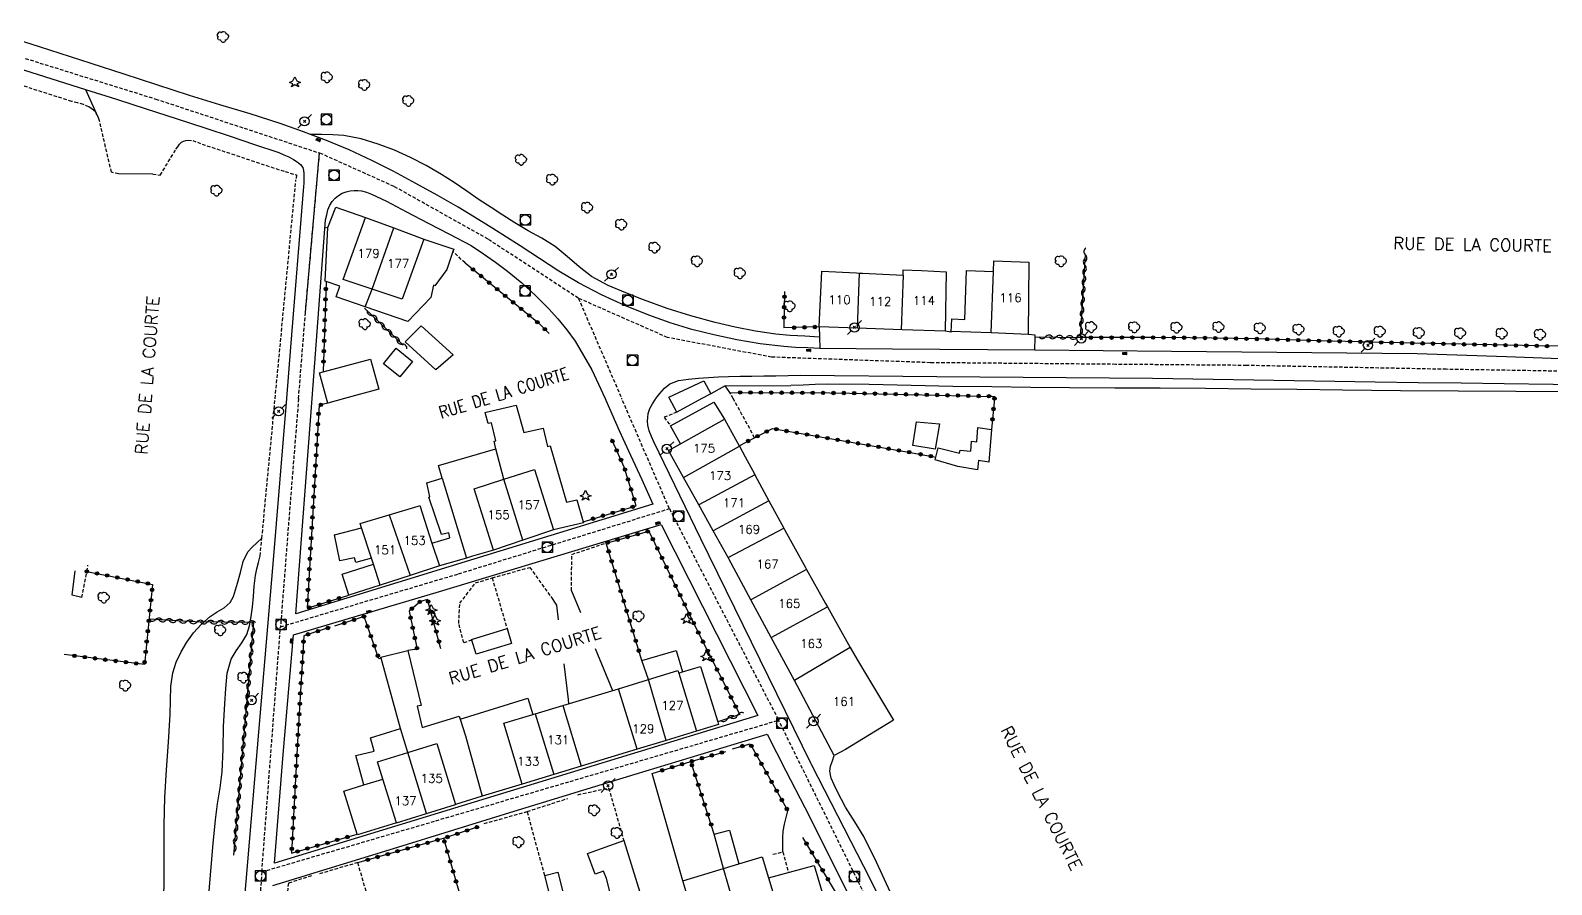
# Model space of a CAD drawing. Header units: millimetres. Extents: x 138000 to 139001, y 123000 to 124000.
# Drawn here: x 138444.2 to 138664.3, y 123105.8 to 123229.2 of the extents above; entities that cross this region are included whole.
import ezdxf
from ezdxf.enums import TextEntityAlignment as Align

# ---------------------------------------------------------------- set-up
doc = ezdxf.new("R2010")
doc.units = ezdxf.units.MM
doc.linetypes.add('DASHED', pattern=[0.75, 0.5, -0.25])
doc.layers.get('0').update_dxf_attribs({"linetype": 'CONTINUOUS'})
for name, color, linetype in [('W0001', 6, 'DASHED'), ('W0008', 7, 'CONTINUOUS'), ('W0014', 7, 'CONTINUOUS'), ('W0017', 7, 'CONTINUOUS'), ('W0101', 7, 'CONTINUOUS'), ('W0104', 1, 'CONTINUOUS'), ('W0112', 1, 'DASHED'), ('W0211', 2, 'CONTINUOUS'), ('W0214', 2, 'CONTINUOUS'), ('W0300', 7, 'CONTINUOUS'), ('W0303', 7, 'CONTINUOUS'), ('W0310', 3, 'CONTINUOUS'), ('W0323', 7, 'CONTINUOUS'), ('W0330', 7, 'CONTINUOUS'), ('W0401', 7, 'CONTINUOUS'), ('W0420', 7, 'CONTINUOUS'), ('W0473', 7, 'CONTINUOUS'), ('W0989', 7, 'CONTINUOUS'), ('W0991', 7, 'CONTINUOUS'), ('W1102', 7, 'CONTINUOUS')]:
    doc.layers.add(name, color=color, linetype=linetype)
doc.styles.get("Standard").update_dxf_attribs({"font": 'romans.shx', "width": 0.85})

# ---------------------------------------------------------------- blocks, each defined once
blk = doc.blocks.new('T473')
for p, q in [((-0.166667, 0.166667), (0.166667, -0.166667)), ((-0.166667, -0.166667), (0.166667, 0.166667)), ((0.500001, 0.500001), (1.000002, 1.000002)), ((-1.000002, -1.000002), (-0.500001, -0.500001))]:
    blk.add_line(p, q)
blk.add_ellipse((0, 0), major_axis=(0.471405, 0.471405), ratio=1, start_param=5.4977871438, end_param=11.780972451)
blk = doc.blocks.new('T420')
for p, q in [((0.75, 0.75), (-0.75, 0.75)), ((-0.75, 0.75), (-0.75, -0.75)), ((0.75, 0.75), (0.75, -0.75)), ((0.75, -0.75), (-0.75, -0.75))]:
    blk.add_line(p, q)
blk.add_ellipse((0, 0), major_axis=(-0.53, 0.53), ratio=1, start_param=3.926991, end_param=10.210176)
blk = doc.blocks.new('T300')
for p, q in [((-0.8, 0.51), (-0.86, 0.34)), ((-0.86, 0.34), (-0.86, 0.17)), ((-0.86, 0.17), (-0.74, 0.06)), ((-0.69, 0.63), (-0.8, 0.51)), ((-0.8, -0.06), (-0.74, 0.06)), ((-0.74, 0.06), (-0.69, 0.11)), ((-0.57, 0.69), (-0.69, 0.63)), ((-0.46, 0.69), (-0.57, 0.69)), ((-0.29, 0.63), (-0.46, 0.69)), ((-0.29, 0.63), (-0.17, 0.74)), ((-0.23, 0.57), (-0.29, 0.63)), ((-0.17, 0.74), (-0.06, 0.8)), ((-0.06, 0.8), (0.06, 0.8)), ((0.06, 0.8), (0.23, 0.74)), ((0.23, 0.74), (0.34, 0.63)), ((0.34, 0.63), (0.4, 0.51)), ((0.46, 0.46), (0.34, 0.46)), ((0.4, 0.51), (0.4, 0.46)), ((0.57, 0.4), (0.46, 0.46)), ((0.57, 0.4), (0.69, 0.29)), ((0.69, 0.29), (0.74, 0.17)), ((0.74, 0.06), (0.69, -0.17)), ((0.74, 0.17), (0.74, 0.06)), ((-0.8, -0.17), (-0.8, -0.06)), ((-0.8, -0.23), (-0.8, -0.17)), ((-0.74, -0.34), (-0.8, -0.23)), ((-0.69, -0.4), (-0.74, -0.34)), ((-0.51, -0.46), (-0.69, -0.4)), ((-0.4, -0.46), (-0.51, -0.46)), ((-0.4, -0.46), (-0.34, -0.46)), ((-0.34, -0.46), (-0.34, -0.4)), ((-0.34, -0.51), (-0.34, -0.46)), ((-0.29, -0.63), (-0.34, -0.51)), ((-0.17, -0.74), (-0.29, -0.63)), ((-0.06, -0.8), (-0.17, -0.74)), ((0.06, -0.8), (-0.06, -0.8)), ((0.17, -0.74), (0.06, -0.8)), ((0.23, -0.69), (0.17, -0.74)), ((0.29, -0.46), (0.23, -0.46)), ((0.29, -0.63), (0.23, -0.69)), ((0.46, -0.4), (0.29, -0.46)), ((0.34, -0.51), (0.29, -0.63)), ((0.34, -0.51), (0.34, -0.46)), ((0.57, -0.34), (0.46, -0.4)), ((0.63, -0.29), (0.57, -0.34)), ((0.69, -0.17), (0.63, -0.29))]:
    blk.add_line(p, q)
blk = doc.blocks.new('T303')
for p, q in [((-0.77, 0), (-0.28, 0.21)), ((-0.28, -0.21), (-0.77, 0)), ((-0.28, 0.21), (0, 0.83)), ((0, 0.83), (0.28, 0.21)), ((0.28, 0.21), (0.83, 0)), ((0.83, 0), (0.28, -0.21)), ((-0.49, -0.63), (-0.28, -0.21)), ((0, -0.35), (-0.49, -0.63)), ((0.56, -0.63), (0, -0.35)), ((0.28, -0.21), (0.56, -0.63))]:
    blk.add_line(p, q)
blk = doc.blocks.new('T401')
for p, q in [((-0.3, 0.3), (0, 0.3)), ((-0.3, -0.25), (-0.3, 0.3)), ((-0.3, 0.15), (0, 0.15)), ((-0.3, 0), (0, 0)), ((0, 0.3), (0, -0.25)), ((-0.3, -0.15), (0, -0.15)), ((-0.3, -0.25), (-0.3, -0.3)), ((-0.3, -0.3), (0, -0.3)), ((0, -0.3), (0, -0.25))]:
    blk.add_line(p, q)
blk = doc.blocks.new('t323o')
at = {"color": 0, "linetype": 'Continuous'}
for radius in [0.25, 0.15]:
    blk.add_circle((0, 0), radius, dxfattribs=at)
blk = doc.blocks.new('t310o')
at = {"color": 0, "linetype": 'Continuous'}
for centre, start, end in [((-0.5, 0.38), 216.8699, 323.1304), ((0.5, -0.37), 36.8699, 143.1303)]:
    blk.add_arc(centre, 0.625, start, end, dxfattribs=at)

msp = doc.modelspace()

# ---------------------------------------------------------------- linework, layer by layer
at = {"layer": 'W0001'}
for points in [[(138326.44, 123282.11), (138340.56, 123273.18), (138368.48, 123257.18), (138392.08, 123244.07), (138410.97, 123235.7), (138438.44, 123226.73), (138462.34, 123219.3), (138486.04, 123211.5)], [(138483.01, 123176), (138484.01, 123188.51), (138486.04, 123211.5)], [(138523.48, 123190.51), (138510.43, 123199.04), (138496.83, 123206.66), (138486.04, 123211.5)], [(138830.15, 123190.45), (138799.33, 123186), (138765.75, 123184.2), (138734.47, 123181.48), (138703.05, 123179.12), (138677.04, 123179.77), (138649.04, 123180.23), (138620.14, 123180.79), (138601.23, 123180.95), (138574.42, 123181.19), (138551.43, 123181.99), (138536.38, 123184.83), (138523.48, 123190.51)], [(138523.48, 123190.51), (138529.76, 123176)], [(138483.01, 123176), (138481.81, 123161.13), (138480.39, 123143.02)], [(138536.65, 123160.09), (138529.76, 123176)], [(138477.7, 123107.6), (138480.39, 123143.02), (138506.17, 123150.68), (138536.65, 123160.09), (138552.46, 123129.51)], [(138477.7, 123107.6), (138552.46, 123129.51)], [(138574.76, 123083.01), (138568.19, 123097.66), (138552.46, 123129.51)], [(138477.7, 123107.6), (138473.19, 123049.67)]]:
    msp.add_lwpolyline(points, dxfattribs=at)
at = {"layer": 'W0008'}
for points in [[(138453.02, 123224.43), (138445.55, 123226.82), (138438.08, 123229.2), (138430.63, 123231.63), (138423.42, 123233.95), (138416.24, 123236.31), (138409.14, 123238.91), (138401.5, 123242.14), (138393.97, 123245.65), (138386.53, 123249.34), (138377.11, 123254.36), (138367.85, 123259.68), (138358.66, 123265.13), (138350.39, 123270.16), (138342.19, 123275.31), (138333.99, 123280.46)], [(138558.4, 123183.25), (138556.66, 123183.32), (138554.92, 123183.4), (138553.19, 123183.52), (138549.79, 123183.92), (138546.4, 123184.48), (138543.06, 123185.2), (138539.9, 123186.01), (138536.77, 123186.96), (138533.7, 123188.04), (138530.23, 123189.44), (138526.82, 123191.02), (138523.5, 123192.74), (138520.65, 123194.44), (138517.87, 123196.25), (138515.09, 123198.06), (138513.1, 123199.33), (138511.11, 123200.6), (138509.11, 123201.85), (138506.09, 123203.65), (138503.05, 123205.41), (138499.97, 123207.11), (138496.8, 123208.8), (138493.59, 123210.43), (138490.34, 123211.95), (138487.05, 123213.31), (138484.73, 123214.17), (138483.71, 123214.56), (138480.35, 123215.74), (138476.01, 123217.16), (138471.63, 123218.47), (138467.25, 123219.81), (138462.51, 123221.33), (138457.77, 123222.88), (138453.02, 123224.43)], [(138452.19, 123220.66), (138456.67, 123219.29)], [(138456.67, 123219.29), (138460.98, 123217.9), (138465.29, 123216.5), (138469.6, 123215.09), (138473.12, 123213.91), (138476.64, 123212.73), (138480.16, 123211.55), (138480.89, 123211.24), (138481.61, 123210.94), (138482.29, 123210.57), (138482.8, 123210.23), (138483.28, 123209.85), (138483.62, 123209.4), (138483.74, 123208.98), (138483.78, 123208.52), (138483.79, 123208.06), (138483.79, 123207.6), (138483.75, 123207.13), (138483.72, 123206.66)], [(138483.72, 123206.66), (138481.86, 123183.44), (138481.25, 123176)], [(138484.96, 123176), (138486.91, 123201.84)], [(138793.79, 123188.6), (138785.81, 123187.84), (138777.83, 123187.07), (138769.84, 123186.36), (138759.66, 123185.55), (138749.48, 123184.82), (138739.29, 123184.1), (138728.51, 123183.22), (138717.74, 123182.35), (138706.95, 123181.72), (138699.17, 123181.48), (138691.39, 123181.38), (138683.61, 123181.36), (138670.67, 123181.57), (138657.74, 123182.03), (138644.81, 123182.49)], [(138644.81, 123182.49), (138609.3, 123182.83), (138589.51, 123182.99)], [(138481.25, 123176), (138479.3, 123152.11), (138476.63, 123120.97), (138473.1, 123079.45), (138471.11, 123051.52), (138468.54, 123020.12), (138468.3, 123016.9), (138468.06, 123013.68), (138467.83, 123010.45), (138467.77, 123009.5), (138467.71, 123008.55), (138467.64, 123007.6), (138467.48, 123006.48), (138467.3, 123005.35), (138467.11, 123004.23)], [(138482.61, 123144.87), (138484.96, 123176)], [(138534.27, 123160.74), (138482.61, 123144.87)], [(138482.29, 123141.83), (138503.41, 123148.14), (138535.46, 123157.78)], [(138451.67, 123147.24), (138450.28, 123147.6), (138450.7, 123151.1)], [(138479.54, 123108.85), (138480.78, 123124.55), (138482.29, 123141.83)], [(138549.43, 123130.2), (138479.54, 123108.85)], [(138479.28, 123105.61), (138496.75, 123110.99), (138514.21, 123116.38), (138531.68, 123121.72), (138538.05, 123123.64), (138544.42, 123125.56), (138550.79, 123127.48)], [(138574.24, 123089.33), (138565.74, 123106.47), (138557.2, 123123.12)]]:
    msp.add_lwpolyline(points, dxfattribs=at)
at = {"layer": 'W0014'}
for points in [[(138335.8, 123273.36), (138339.99, 123270.9), (138344.18, 123268.44), (138348.39, 123266.01), (138354.88, 123262.37), (138361.4, 123258.8), (138367.92, 123255.22), (138375.3, 123251.01), (138382.67, 123246.79), (138390.15, 123242.8), (138394.94, 123240.42), (138399.77, 123238.12), (138404.68, 123236.01), (138409.76, 123234.15), (138414.9, 123232.47), (138415.63, 123232.24), (138452.19, 123220.66)], [(138452.19, 123220.66), (138453.74, 123217.24)], [(138461.93, 123208.46), (138456.96, 123208.48)], [(138486.91, 123201.84), (138487.08, 123202.55), (138487.25, 123203.27), (138487.52, 123203.94), (138487.87, 123204.47), (138488.29, 123204.96), (138488.77, 123205.37), (138489.3, 123205.67), (138489.89, 123205.89), (138490.49, 123206.03), (138491.03, 123206.1), (138491.57, 123206.1), (138492.11, 123206.05), (138492.84, 123205.86), (138493.56, 123205.55), (138494.26, 123205.22), (138495.74, 123204.52), (138497.18, 123203.75), (138498.62, 123202.98), (138501.74, 123201.37), (138504.86, 123199.75), (138507.98, 123198.13)], [(138487.26, 123200.74), (138486.82, 123200.62)], [(138507.98, 123198.13), (138509.74, 123196.92), (138511.51, 123195.7), (138513.23, 123194.42), (138515.3, 123192.72), (138517.3, 123190.92), (138519.18, 123189.02), (138520.53, 123187.51), (138521.82, 123185.93), (138523.03, 123184.3), (138525.45, 123180.18), (138527.35, 123176)], [(138558.34, 123186.37), (138558.36, 123184.9), (138558.4, 123183.25)], [(138577.43, 123185.6), (138576.56, 123185.75)], [(138589.51, 123182.99), (138589.58, 123184.95), (138589.59, 123185.18), (138588.55, 123185.27)], [(138589.51, 123182.99), (138568.94, 123183.16), (138558.4, 123183.25)], [(138534.7, 123176), (138535.25, 123176.74), (138535.94, 123177.51), (138536.72, 123178.12), (138537.99, 123178.61), (138539.43, 123178.8), (138540.87, 123178.93), (138542.3, 123179.07), (138543.75, 123179.13), (138545.19, 123179.18), (138546.89, 123179.23), (138548.6, 123179.25), (138550.3, 123179.28), (138552.07, 123179.31), (138553.84, 123179.35), (138555.61, 123179.38)], [(138544.7, 123177.86), (138542.65, 123176.7)], [(138545.39, 123176.9), (138544.7, 123177.86), (138554.23, 123177.9)], [(138659.12, 123177.03), (138650.77, 123177.08), (138642.41, 123177.13), (138634.05, 123177.21), (138627.44, 123177.29), (138620.83, 123177.38), (138614.21, 123177.46), (138607.66, 123177.5), (138601.11, 123177.53), (138594.56, 123177.57), (138588.93, 123177.62), (138583.29, 123177.68), (138577.66, 123177.75), (138571.61, 123177.9), (138565.57, 123178.06), (138559.52, 123178.07), (138557.76, 123178.02), (138555.99, 123177.96), (138554.23, 123177.9)], [(138555.61, 123179.38), (138575.32, 123179.21), (138606.53, 123178.94), (138638.75, 123178.4)], [(138638.75, 123178.4), (138644.97, 123178.33), (138651.18, 123178.27), (138657.4, 123178.2), (138664.52, 123178.1), (138671.65, 123177.98), (138678.77, 123177.87)], [(138527.35, 123176), (138527.45, 123175.79), (138529.4, 123171.37), (138531.04, 123167.83), (138532.66, 123164.29), (138534.27, 123160.74)], [(138534.41, 123169.74), (138534.08, 123170.54), (138533.75, 123171.35), (138533.55, 123172.17), (138533.51, 123172.73), (138533.52, 123173.29), (138533.59, 123173.84), (138533.84, 123174.56), (138534.21, 123175.26), (138534.64, 123175.92), (138534.7, 123176)], [(138679.26, 123176.92), (138659.12, 123177.03)], [(138557.2, 123123.12), (138557.12, 123123.28), (138541.18, 123155.75), (138534.41, 123169.74)], [(138535.46, 123157.78), (138549.43, 123130.2)], [(138550.79, 123127.48), (138553.51, 123122.18), (138556.23, 123116.88), (138558.93, 123111.57), (138562.29, 123104.86), (138565.61, 123098.13), (138568.93, 123091.39)]]:
    msp.add_lwpolyline(points, dxfattribs=at)
at = {"layer": 'W0017'}
for points in [[(138519.49, 123147.38), (138520.3, 123146.15), (138520.57, 123144.03)], [(138522.5, 123148.22), (138523.8, 123145.07)], [(138525.94, 123139.87), (138528.44, 123133.8)], [(138521.37, 123137.68), (138522.03, 123132.51), (138522.08, 123131.89)], [(138538.58, 123106.32), (138534.18, 123121.83)], [(138553.08, 123110.48), (138553.07, 123111.49), (138553.05, 123112.5), (138553.11, 123113.49), (138553.3, 123114.48), (138553.55, 123115.45), (138553.8, 123116.42)]]:
    msp.add_lwpolyline(points, dxfattribs=at)
at = {"layer": 'W0101'}
for points in [[(138493.66, 123191.82), (138489.46, 123193.21), (138492.69, 123202.17)], [(138492.69, 123202.17), (138496.77, 123200.67)], [(138496.77, 123200.67), (138501.12, 123199.06)], [(138501.12, 123199.06), (138497.99, 123190.38), (138493.66, 123191.82)], [(138583.22, 123185.52), (138583.52, 123194.38), (138583.57, 123195.9), (138588.66, 123195.73), (138588.55, 123185.27)], [(138558.34, 123186.37), (138558.7, 123194.4), (138563.7, 123194.16), (138564.15, 123194.15)], [(138564.15, 123194.15), (138564.6, 123194.12), (138570.46, 123193.85)], [(138570.46, 123193.85), (138570.47, 123194.61), (138573.11, 123194.49), (138576.71, 123194.32), (138576.56, 123185.75)], [(138563.89, 123186.18), (138558.34, 123186.37)], [(138570.33, 123185.96), (138563.89, 123186.18)], [(138576.56, 123185.75), (138570.33, 123185.96)], [(138588.55, 123185.27), (138583.22, 123185.52)], [(138536.51, 123168.5), (138538.24, 123169.47), (138544.64, 123173.04), (138546.73, 123169.19), (138546.78, 123169.1)], [(138538.69, 123164.59), (138536.51, 123168.5)], [(138546.78, 123169.1), (138547.61, 123167.56), (138548.95, 123165.1), (138549.01, 123164.97)], [(138511.22, 123154.09), (138508.4, 123162.98), (138512.72, 123164.35)], [(138512.72, 123164.35), (138517.14, 123165.75), (138519.9, 123157.03)], [(138540.9, 123160.62), (138538.69, 123164.59)], [(138549.01, 123164.97), (138551.06, 123161.2)], [(138496.13, 123159.2), (138500.33, 123160.47), (138500.54, 123160.54), (138502.31, 123155.11), (138503.39, 123151.81)], [(138542.99, 123156.87), (138540.9, 123160.62)], [(138551.06, 123161.2), (138553.2, 123157.25)], [(138494.81, 123149.04), (138493.83, 123152.05), (138493.55, 123152.92), (138492.11, 123157.34), (138491.92, 123157.93), (138496.13, 123159.2)], [(138515.45, 123155.52), (138511.22, 123154.09)], [(138519.9, 123157.03), (138515.45, 123155.52)], [(138545.15, 123153.01), (138542.99, 123156.87)], [(138553.2, 123157.25), (138553.36, 123156.96), (138556.36, 123151.58), (138556.51, 123151.3)], [(138503.39, 123151.81), (138499.15, 123150.44)], [(138548.45, 123146.91), (138545.25, 123152.82), (138545.15, 123153.01)], [(138556.51, 123151.3), (138559.25, 123146.4), (138559.52, 123145.92)], [(138499.15, 123150.44), (138494.81, 123149.04)], [(138551.4, 123141.46), (138548.45, 123146.91)], [(138559.52, 123145.92), (138562.8, 123140.03)], [(138554.77, 123135.24), (138551.4, 123141.46)], [(138562.8, 123140.03), (138563.88, 123138.18)], [(138563.88, 123138.18), (138569.07, 123129.53), (138562.12, 123125.27)], [(138533.64, 123135.4), (138537.88, 123136.71), (138538, 123136.33), (138540.6, 123127.92)], [(138531.99, 123125.31), (138529.29, 123134.05), (138533.47, 123135.34), (138533.64, 123135.4)], [(138562.12, 123125.27), (138560.48, 123124.4), (138554.77, 123135.24)], [(138517.25, 123130.45), (138521.25, 123131.65), (138523.88, 123122.86)], [(138515.35, 123120.28), (138512.71, 123129.09), (138516.89, 123130.34), (138517.25, 123130.45)], [(138540.6, 123127.92), (138536.2, 123126.59)], [(138497.16, 123114.69), (138495.21, 123121), (138494.44, 123123.5), (138498.83, 123124.86)], [(138498.83, 123124.86), (138503.01, 123126.15), (138505.73, 123117.35)], [(138536.2, 123126.59), (138531.99, 123125.31)], [(138523.88, 123122.86), (138519.92, 123121.67)], [(138519.92, 123121.67), (138515.35, 123120.28)], [(138497.16, 123114.69), (138501.54, 123116.04)], [(138501.54, 123116.04), (138505.73, 123117.35)], [(138544.47, 123108.09), (138546.68, 123108.76), (138550.07, 123109.78), (138550.99, 123106.72), (138554.3, 123095.73), (138555.33, 123092.29), (138550.04, 123090.7), (138549.55, 123090.55)], [(138538.58, 123106.32), (138544.47, 123108.09)], [(138549.55, 123090.55), (138543.85, 123088.83), (138542.91, 123091.93), (138539.51, 123103.24), (138538.58, 123106.32)]]:
    msp.add_lwpolyline(points, dxfattribs=at)
at = {"layer": 'W0104'}
for points in [[(138484.01, 123188.51), (138486.04, 123211.5)], [(138501.12, 123199.06), (138505.46, 123197.58), (138505.35, 123197.28), (138504.45, 123194.64), (138502.7, 123192.31), (138502.52, 123192.37), (138502.15, 123190.6), (138498.8, 123187.14), (138492.64, 123189.27), (138492.62, 123189.28), (138488.43, 123190.71), (138488.96, 123192.26), (138486.98, 123192.94), (138486.85, 123192.98), (138487.26, 123200.74), (138488.42, 123203.68), (138492.69, 123202.17)], [(138583.22, 123185.52), (138577.33, 123185.72), (138577.43, 123185.6), (138577.5, 123187.51), (138579.39, 123187.45), (138579.63, 123194.51), (138583.52, 123194.38)], [(138492.62, 123189.28), (138493.66, 123191.82)], [(138487.04, 123176), (138486.03, 123179.7), (138486.56, 123179.85), (138493.41, 123181.71), (138494.6, 123177.34), (138489.67, 123176)], [(138536.66, 123176), (138536.55, 123176.2), (138541.62, 123178.59), (138542.65, 123176.7), (138541.36, 123176)], [(138487.22, 123175.34), (138487.04, 123176)], [(138489.67, 123176), (138487.22, 123175.34)], [(138537.73, 123174.02), (138536.66, 123176)], [(138538.24, 123169.47), (138536.83, 123172.05), (138543.1, 123175.48), (138544.64, 123173.04)], [(138541.36, 123176), (138537.73, 123174.02)], [(138502.31, 123155.11), (138504.91, 123155.86), (138504.74, 123156.62), (138503.68, 123156.37), (138501.84, 123161.74), (138502.02, 123161.8), (138501.55, 123163.83), (138503.79, 123164.48), (138503.26, 123166.34), (138511.55, 123168.72), (138511.29, 123169.83), (138511.54, 123169.89), (138510.93, 123172.51), (138510.45, 123172.39), (138509.98, 123174.01), (138510.14, 123174.05), (138514.47, 123175.05), (138515.61, 123171.09), (138518.41, 123171.74), (138519.03, 123169.07), (138519.43, 123169.16), (138521.77, 123161.03), (138523.26, 123161.37), (138524.17, 123158.21), (138524.22, 123158.03), (138519.9, 123157.03)], [(138512.72, 123164.35), (138511.55, 123168.72)], [(138503.79, 123164.48), (138507.29, 123152.95)], [(138493.55, 123152.92), (138491.27, 123152.31), (138491.08, 123153), (138488.98, 123152.57), (138488.22, 123156.3), (138492.11, 123157.34)], [(138511.22, 123154.09), (138508.19, 123153.21), (138507.29, 123152.95), (138503.39, 123151.81)], [(138494.81, 123149.04), (138490.29, 123147.59), (138489.33, 123150.61), (138493.83, 123152.05)], [(138492.46, 123120.15), (138491.29, 123124.4), (138493.93, 123125.04), (138493.4, 123126.95), (138497.77, 123128.3), (138494.97, 123138.46), (138494.92, 123138.64), (138498.82, 123139.58), (138500.73, 123131.66), (138500.16, 123131.52), (138500.9, 123128.44), (138506.26, 123130.1), (138506.41, 123129.66), (138507.18, 123127.24), (138509.59, 123118.53)], [(138533.64, 123135.4), (138532.66, 123138.13), (138537.62, 123139.6), (138538.54, 123136.49)], [(138538, 123136.33), (138538.54, 123136.49), (138541.17, 123137.3), (138543.64, 123129.28), (138543.76, 123128.89), (138540.6, 123127.92)], [(138521.25, 123131.65), (138529.29, 123134.05)], [(138506.41, 123129.66), (138516.16, 123132.68), (138516.89, 123130.34)], [(138498.83, 123124.86), (138497.77, 123128.3)], [(138531.99, 123125.31), (138523.88, 123122.86)], [(138497.16, 123114.69), (138491.53, 123112.94), (138491.5, 123113.04), (138489.57, 123119.26), (138492.46, 123120.15), (138495.21, 123121)], [(138515.35, 123120.28), (138509.59, 123118.53), (138505.73, 123117.35)], [(138544.47, 123108.09), (138543.15, 123113.03), (138545.35, 123113.63), (138546.68, 123108.76)], [(138526.05, 123102.52), (138528.48, 123103.25), (138528.3, 123103.8), (138527.56, 123106.65), (138527.11, 123107.7), (138525.91, 123107.26), (138524.82, 123110.23), (138530.04, 123112.15), (138532.4, 123104.67), (138533.13, 123101.64), (138536.68, 123090.02), (138532.76, 123088.81), (138531.14, 123094.1), (138528.68, 123093.35)], [(138550.99, 123106.72), (138557.61, 123108.49), (138560.87, 123097.49), (138554.3, 123095.73)]]:
    msp.add_lwpolyline(points, dxfattribs=at)
for points in [[(138498.41, 123184.2), (138500.74, 123186.52), (138505.36, 123182.33), (138502.86, 123180.16)], [(138495.32, 123181.04), (138497.13, 123183.27), (138499.48, 123181.36), (138497.67, 123179.13)], [(138571.85, 123169.23), (138572.4, 123172.65), (138575.71, 123172.33), (138575.12, 123168.69)], [(138583.26, 123171.52), (138582.89, 123166.82), (138581.38, 123167.06), (138581.21, 123165.72), (138578.38, 123166.19), (138575.12, 123167.14), (138575.22, 123167.53), (138575.55, 123168.87), (138578.63, 123168.12), (138578.7, 123168.54), (138580.25, 123168.42), (138580.36, 123169.83), (138581.12, 123169.77), (138581.28, 123171.82)], [(138508.68, 123139.06), (138508.06, 123141.09), (138508.03, 123141.2), (138513.17, 123142.76), (138513.82, 123140.61)], [(138519.5, 123103.64), (138518.62, 123107.07), (138520.52, 123107.56), (138521.4, 123104.13)]]:
    msp.add_lwpolyline(points, close=True, dxfattribs=at)
at = {"layer": 'W0112'}
for points in [[(138450.21, 123218.95), (138419.19, 123228.79)], [(138454.22, 123216.13), (138454.05, 123216.57), (138453.88, 123217), (138453.74, 123217.24), (138453.66, 123217.39), (138453.36, 123217.69), (138453.02, 123217.95), (138452.67, 123218.18), (138451.89, 123218.51), (138451.05, 123218.73), (138450.21, 123218.95)], [(138456.96, 123208.48), (138455.94, 123208.71), (138454.22, 123216.13)], [(138461.93, 123208.46), (138463, 123208.29), (138465.27, 123212.04), (138465.52, 123212.41), (138465.77, 123212.77), (138466.06, 123213.05), (138466.36, 123213.2), (138466.7, 123213.3), (138467.03, 123213.36), (138467.7, 123213.29), (138468.37, 123213.04), (138469.04, 123212.79), (138481.06, 123208.8), (138482.69, 123208.33), (138482.62, 123207.62)], [(138479.62, 123176), (138482.62, 123207.62)], [(138507.09, 123195.6), (138505.35, 123197.28)], [(138477.43, 123153.25), (138477.7, 123155.82), (138479.62, 123176)], [(138545.88, 123176), (138545.39, 123176.9)], [(138548.99, 123170.34), (138545.88, 123176)], [(138537.73, 123174.02), (138535.91, 123173.3), (138536.83, 123172.05)], [(138522.5, 123148.22), (138522.53, 123153.48), (138527.5, 123155.12)], [(138451.67, 123147.24), (138452.37, 123151.02), (138452.54, 123151.94)], [(138511.02, 123150.09), (138516.45, 123151.6), (138519.49, 123147.38)], [(138508.06, 123141.09), (138506.91, 123140.7), (138506.18, 123143.51), (138506.34, 123146.42), (138508.6, 123149.35), (138511.02, 123150.09), (138513.17, 123142.76)], [(138518.62, 123107.07), (138516.1, 123116.32), (138521.94, 123118.2)], [(138523.42, 123118.75), (138527.87, 123119.71), (138530.04, 123112.15)], [(138509.87, 123114.58), (138516.1, 123116.32)], [(138551.64, 123110.13), (138553.08, 123110.48), (138553.86, 123107.48)], [(138484.89, 123107.01), (138481.53, 123105.97), (138480.41, 123094.83)], [(138495.92, 123094), (138491.57, 123108.94), (138485.94, 123107.27)]]:
    msp.add_lwpolyline(points, dxfattribs=at)
at = {"layer": 'W0211'}
msp.add_lwpolyline([(138470.08, 123104.83), (138470.38, 123108.25), (138470.64, 123111.68), (138470.97, 123115.09), (138471.29, 123117.42), (138471.65, 123119.74), (138471.94, 123122.07), (138472.11, 123125.34), (138472.17, 123128.62), (138472.35, 123131.89), (138472.49, 123134.1), (138472.69, 123136.29), (138473.25, 123138.36), (138473.96, 123139.55), (138474.82, 123140.68), (138475.52, 123141.88), (138475.9, 123143.16), (138476.14, 123144.51), (138476.33, 123145.86), (138476.49, 123147.38), (138476.58, 123148.9), (138476.76, 123150.42), (138476.96, 123151.37), (138477.2, 123152.31), (138477.43, 123153.25)], dxfattribs=at)
at = {"layer": 'W0214'}
for points in [[(138463.45, 123101.17), (138463.56, 123106.35), (138463.59, 123110.34), (138463.59, 123114.33), (138463.67, 123118.32), (138463.88, 123122.32), (138464.17, 123126.32), (138464.45, 123130.33), (138464.48, 123132.36), (138464.51, 123134.4), (138464.8, 123136.37), (138465.32, 123137.9), (138466.01, 123139.38), (138466.83, 123140.78), (138467.83, 123142.13), (138468.96, 123143.38), (138470.2, 123144.52), (138471.21, 123145.17), (138472.27, 123145.76), (138473.12, 123146.51), (138473.58, 123147.38), (138473.89, 123148.36), (138474.19, 123149.34), (138474.61, 123150.88), (138475, 123152.44), (138475.66, 123153.83), (138476.28, 123154.52), (138476.99, 123155.16), (138477.7, 123155.82)], [(138578.8, 123081.87), (138577.69, 123084.82), (138576.57, 123087.76), (138575.38, 123090.68), (138573.7, 123094.31), (138571.91, 123097.89), (138570.12, 123101.48), (138568.37, 123105.23), (138566.62, 123108.99), (138564.76, 123112.68), (138563.47, 123114.83), (138562.14, 123116.96), (138560.99, 123119.17), (138560.51, 123120.15), (138560.06, 123121.14), (138559.86, 123122.14), (138559.97, 123122.89), (138560.23, 123123.64), (138560.48, 123124.4)]]:
    msp.add_lwpolyline(points, dxfattribs=at)
at = {"layer": 'W0310'}
for points in [[(138596.13, 123184.81), (138596.85, 123196.81)], [(138498.12, 123183.74), (138492.55, 123189.06)], [(138589.58, 123184.95), (138596.13, 123184.81)], [(138473.65, 123110), (138476.54, 123143.63), (138467.99, 123143.71), (138461.35, 123144.11)], [(138546.83, 123130.32), (138543.64, 123129.28)]]:
    msp.add_lwpolyline(points, dxfattribs=at)
at = {"layer": 'W0323'}
for points in [[(138507.09, 123195.6), (138517.75, 123186.9), (138519.25, 123185.4)], [(138486.98, 123192.94), (138486.56, 123179.85)], [(138553.31, 123191.46), (138553.2, 123186.22)], [(138707.73, 123189.83), (138707.16, 123184.93), (138702.91, 123184.38), (138698.66, 123183.82), (138694.41, 123183.4), (138687.42, 123183.17), (138680.42, 123183.3), (138673.41, 123183.46), (138662.3, 123183.61), (138651.18, 123183.85), (138640.07, 123184.1), (138630.7, 123184.36), (138621.34, 123184.63), (138611.97, 123184.8), (138606.69, 123184.82), (138601.41, 123184.81), (138596.13, 123184.81)], [(138558.34, 123186.37), (138553.2, 123186.22)], [(138487.22, 123175.34), (138485.98, 123175.03), (138484.23, 123145.7), (138490.29, 123147.59)], [(138545.39, 123176.9), (138559.87, 123176.82), (138562.77, 123176.8), (138583.72, 123176.32)], [(138583.69, 123176), (138583.26, 123171.52)], [(138583.72, 123176.32), (138583.69, 123176)], [(138546.73, 123169.19), (138548.99, 123170.34), (138551.57, 123171.66), (138571.52, 123168.22)], [(138524.17, 123158.21), (138531.85, 123160.51), (138530.12, 123166.1), (138528.28, 123170.16)], [(138571.52, 123168.22), (138575.22, 123167.53)], [(138532.66, 123138.13), (138527.5, 123155.12), (138533.69, 123156.86), (138540.74, 123142.39), (138546.83, 123130.32)], [(138452.37, 123151.02), (138461.9, 123149.13), (138460.7, 123137.58), (138449.11, 123138.99)], [(138503.61, 123139.84), (138501.67, 123146.95), (138500.63, 123146.68), (138499.01, 123145.29), (138500.17, 123139.79), (138498.82, 123139.58)], [(138494.97, 123138.46), (138494.63, 123138.37), (138492.48, 123144.49), (138488.19, 123143.09)], [(138487.58, 123142.95), (138483.77, 123141.73), (138482.91, 123127.26), (138482, 123110.31), (138491.5, 123113.04)], [(138534.18, 123121.83), (138539.74, 123123.54), (138544.8, 123125.01)], [(138545.76, 123125.38), (138548.34, 123126.1), (138553.8, 123116.42)], [(138543.15, 123113.03), (138539.74, 123123.54)], [(138491.57, 123108.94), (138503.98, 123112.44), (138509.06, 123114.14)], [(138503.98, 123112.44), (138508.71, 123096.13)], [(138561.14, 123103.97), (138555.95, 123112.58)]]:
    msp.add_lwpolyline(points, dxfattribs=at)
at = {"layer": 'W0330'}
msp.add_lwpolyline([(138558.36, 123184.9), (138556.26, 123185), (138554.15, 123185.11), (138552.05, 123185.29), (138549.1, 123185.73), (138546.17, 123186.32), (138543.26, 123187.01), (138539.77, 123187.95), (138536.32, 123189.04), (138532.93, 123190.28), (138530.35, 123191.28), (138527.8, 123192.36), (138525.4, 123193.67), (138523.6, 123195.04), (138521.89, 123196.55), (138520.12, 123197.97), (138518.21, 123199.17), (138516.24, 123200.27), (138514.28, 123201.4), (138512.56, 123202.49), (138510.85, 123203.61), (138509.15, 123204.73), (138507.33, 123205.97), (138505.53, 123207.23), (138503.68, 123208.41), (138501.48, 123209.68), (138499.22, 123210.87), (138496.9, 123211.9), (138494.52, 123212.79), (138492.07, 123213.53), (138489.58, 123214.01), (138487.97, 123214.14), (138486.35, 123214.15), (138484.73, 123214.17)], dxfattribs=at)
at = {"layer": 'W1102'}
for points in [[(138493.66, 123191.82), (138496.77, 123200.67)], [(138563.89, 123186.18), (138564.15, 123194.15)], [(138570.46, 123193.85), (138570.18, 123185.96)], [(138538.69, 123164.59), (138546.78, 123169.1)], [(138515.45, 123155.52), (138512.72, 123164.35)], [(138549.01, 123164.97), (138540.9, 123160.62)], [(138551.06, 123161.2), (138542.99, 123156.87)], [(138496.13, 123159.2), (138499.15, 123150.44)], [(138545.15, 123153.01), (138553.2, 123157.25)], [(138556.51, 123151.3), (138548.45, 123146.91)], [(138551.4, 123141.46), (138559.52, 123145.92)], [(138562.8, 123140.03), (138554.77, 123135.24)], [(138536.2, 123126.59), (138533.64, 123135.4)], [(138517.25, 123130.45), (138519.92, 123121.67)], [(138501.54, 123116.04), (138498.83, 123124.86)], [(138549.55, 123090.55), (138544.47, 123108.09)]]:
    msp.add_lwpolyline(points, dxfattribs=at)

# ---------------------------------------------------------------- block references
at = {"layer": 'W0300'}
for p in [(138472.11, 123228.27), (138487.13, 123222.43), (138492.54, 123221.32), (138498.92, 123219.03), (138515.22, 123210.51), (138519.73, 123207.64), (138471.16, 123206.06), (138524.78, 123203.59), (138529.73, 123201.14), (138534.53, 123197.81), (138540.68, 123195.84), (138546.88, 123194.11), (138593.33, 123195.85), (138554.07, 123189.34), (138492.61, 123186.76), (138597.69, 123186.32), (138603.94, 123186.31), (138610.04, 123186.26), (138616.12, 123186.33), (138622.11, 123186.17), (138627.71, 123185.98), (138633.52, 123185.69), (138639.46, 123185.68), (138645.12, 123185.48), (138651.07, 123185.45), (138657.11, 123185.38), (138662.64, 123185.23), (138454.85, 123147.24), (138532.23, 123144.52), (138471.71, 123142.51), (138475.06, 123135.67), (138457.96, 123134.52), (138525.79, 123116.49), (138529.08, 123113.21), (138514.86, 123111.89)]:
    msp.add_blockref('T300', p, dxfattribs=at)
at = {"layer": 'W0303'}
for p in [(138482.47, 123221.7), (138524.51, 123161.95), (138502.21, 123145.43), (138502.73, 123143.9), (138539.15, 123144.12), (138541.97, 123138.72)]:
    msp.add_blockref('T303', p, dxfattribs=at)
at = {"layer": 'W0310'}
for p, rotation in [((138596.85, 123196.78), 86.57854803214468), ((138596.76, 123195.29), 86.57854803214468), ((138596.58, 123192.29), 86.57854803214468), ((138596.67, 123193.79), 86.57854803214468), ((138596.49, 123190.8), 86.57854803214468), ((138493.64, 123188.03), 136.2833118166876), ((138596.31, 123187.8), 86.57854803214468), ((138596.4, 123189.3), 86.57854803214468), ((138494.72, 123186.99), 136.2833118166876), ((138495.8, 123185.95), 136.2833118166876), ((138596.22, 123186.3), 86.57854803214468), ((138496.89, 123184.92), 136.2833118166876), ((138497.97, 123183.88), 136.2833118166876), ((138591.08, 123184.92), 358.7054004818264), ((138592.58, 123184.89), 358.7054004818264), ((138594.08, 123184.85), 358.7054004818264), ((138595.58, 123184.82), 358.7054004818264), ((138462.31, 123144.05), 176.5541662469079), ((138463.8, 123143.96), 176.5541662469079), ((138465.3, 123143.87), 176.5541662469079), ((138466.8, 123143.78), 176.5541662469079), ((138468.3, 123143.71), 179.4235087449675), ((138469.8, 123143.69), 179.4235087449675), ((138471.29, 123143.68), 179.4235087449675), ((138472.79, 123143.66), 179.4235087449675), ((138474.29, 123143.65), 179.4235087449675), ((138475.79, 123143.63), 179.4235087449675), ((138476.35, 123141.38), 85.09327246454991), ((138476.48, 123142.88), 85.09327246454991), ((138476.22, 123139.89), 85.09327246454991), ((138475.96, 123136.9), 85.09327246454991), ((138476.09, 123138.39), 85.09327246454991), ((138475.84, 123135.4), 85.09327246454991), ((138475.58, 123132.41), 85.09327246454991), ((138475.71, 123133.91), 85.09327246454991), ((138475.45, 123130.92), 85.09327246454991), ((138475.19, 123127.93), 85.09327246454991), ((138475.32, 123129.43), 85.09327246454991), ((138545.06, 123129.75), 198.0837768254049), ((138546.49, 123130.21), 198.0837768254049), ((138475.07, 123126.44), 85.09327246454991), ((138474.81, 123123.45), 85.09327246454991), ((138474.94, 123124.94), 85.09327246454991), ((138474.68, 123121.95), 85.09327246454991), ((138474.55, 123120.46), 85.09327246454991), ((138474.3, 123117.47), 85.09327246454991), ((138474.42, 123118.96), 85.09327246454991), ((138474.17, 123115.98), 85.09327246454991), ((138473.91, 123112.99), 85.09327246454991), ((138474.04, 123114.48), 85.09327246454991), ((138473.78, 123111.49), 85.09327246454991)]:
    msp.add_blockref('t310o', p, dxfattribs=dict(at, rotation=rotation))
at = {"layer": 'W0323'}
for p, rotation in [((138508.25, 123194.66), 320.7557005349631), ((138509.41, 123193.71), 320.7557005349631), ((138510.58, 123192.76), 320.7557005349631), ((138486.9, 123190.34), 268.1664958102722), ((138486.95, 123191.84), 268.1664958102722), ((138511.74, 123191.81), 320.7557005349631), ((138512.9, 123190.86), 320.7557005349631), ((138553.3, 123190.72), 268.742516381554), ((138486.85, 123188.84), 268.1664958102722), ((138514.06, 123189.91), 320.7557005349631), ((138515.22, 123188.96), 320.7557005349631), ((138516.38, 123188.01), 320.7557005349631), ((138553.26, 123189.22), 268.742516381554), ((138486.75, 123185.84), 268.1664958102722), ((138486.8, 123187.34), 268.1664958102722), ((138517.55, 123187.06), 320.7557005349631), ((138518.63, 123186.02), 315.0382737279854), ((138553.23, 123187.72), 268.742516381554), ((138554.7, 123186.26), 181.6502687021608), ((138556.2, 123186.3), 181.6502687021608), ((138557.7, 123186.35), 181.6502687021608), ((138486.71, 123184.35), 268.1664958102722), ((138597.63, 123184.81), 180.0868117207281), ((138599.13, 123184.81), 180.0868117207281), ((138600.63, 123184.81), 180.0868117207281), ((138602.13, 123184.82), 180.0868117207281), ((138603.63, 123184.82), 180.0868117207281), ((138605.13, 123184.82), 180.0868117207281), ((138606.63, 123184.82), 180.0868117207281), ((138608.13, 123184.82), 179.7503704128479), ((138609.63, 123184.81), 179.7503704128479), ((138611.13, 123184.8), 179.7503704128479), ((138612.63, 123184.79), 178.9479215826177), ((138614.13, 123184.76), 178.9479215826177), ((138615.63, 123184.73), 178.9479215826177), ((138617.13, 123184.7), 178.9479215826177), ((138618.63, 123184.68), 178.9479215826177), ((138620.13, 123184.65), 178.9479215826177), ((138621.63, 123184.62), 178.3485770039284), ((138623.13, 123184.58), 178.3485770039284), ((138624.63, 123184.53), 178.3485770039284), ((138626.13, 123184.49), 178.3485770039284), ((138627.63, 123184.45), 178.3485770039284), ((138629.13, 123184.4), 178.3485770039284), ((138630.63, 123184.36), 178.3485770039284), ((138632.12, 123184.32), 178.4463896358555), ((138633.62, 123184.28), 178.4463896358555), ((138635.12, 123184.24), 178.4463896358555), ((138636.62, 123184.2), 178.4463896358555), ((138638.12, 123184.16), 178.4463896358555), ((138639.62, 123184.12), 178.4463896358555), ((138641.12, 123184.08), 178.6806003792244), ((138642.62, 123184.04), 178.6806003792244), ((138644.12, 123184.01), 178.6806003792244), ((138645.62, 123183.98), 178.6806003792244), ((138647.12, 123183.94), 178.6806003792244), ((138648.62, 123183.91), 178.6806003792244), ((138650.12, 123183.87), 178.6806003792244), ((138651.62, 123183.84), 178.7939512207959), ((138653.12, 123183.81), 178.7939512207959), ((138654.62, 123183.77), 178.7939512207959), ((138656.12, 123183.74), 178.7939512207959), ((138657.62, 123183.71), 178.7939512207959), ((138659.12, 123183.68), 178.7939512207959), ((138660.62, 123183.65), 178.7939512207959), ((138662.12, 123183.62), 178.7939512207959), ((138486.66, 123182.85), 268.1664958102722), ((138663.62, 123183.59), 179.185667183002), ((138486.61, 123181.35), 268.1664958102722), ((138486.24, 123175.09), 193.8086223864022), ((138546.89, 123176.89), 359.6795615719973), ((138548.39, 123176.88), 359.6795615719973), ((138549.89, 123176.87), 359.6795615719973), ((138551.39, 123176.86), 359.6795615719973), ((138552.89, 123176.85), 359.6795615719973), ((138554.39, 123176.85), 359.6795615719973), ((138555.89, 123176.84), 359.6795615719973), ((138557.39, 123176.83), 359.6795615719973), ((138558.89, 123176.82), 359.6795615719973), ((138560.39, 123176.81), 359.6839975259502), ((138561.89, 123176.8), 359.6839975259502), ((138563.39, 123176.78), 358.6789077007815), ((138564.89, 123176.75), 358.6789077007815), ((138566.39, 123176.72), 358.6789077007815), ((138567.89, 123176.68), 358.6789077007815), ((138569.39, 123176.65), 358.6789077007815), ((138570.89, 123176.61), 358.6789077007815), ((138572.39, 123176.58), 358.6789077007815), ((138573.89, 123176.54), 358.6789077007815), ((138575.39, 123176.51), 358.6789077007815), ((138576.89, 123176.47), 358.6789077007815), ((138578.39, 123176.44), 358.6789077007815), ((138579.89, 123176.4), 358.6789077007815), ((138581.39, 123176.37), 358.6789077007815), ((138582.89, 123176.34), 358.6789077007815), ((138583.69, 123176), 264.4818565507019), ((138485.9, 123173.8), 266.5793731866301), ((138583.4, 123173.01), 264.4818565507019), ((138583.54, 123174.5), 264.4818565507019), ((138485.73, 123170.8), 266.5793731866301), ((138485.81, 123172.3), 266.5793731866301), ((138549.4, 123170.56), 27.10456016976853), ((138550.73, 123171.24), 27.10456016976853), ((138552.12, 123171.57), 350.2157660294405), ((138553.6, 123171.31), 350.2157660294405), ((138555.08, 123171.06), 350.2157660294405), ((138556.56, 123170.8), 350.2157660294405), ((138558.04, 123170.55), 350.2157660294405), ((138485.64, 123169.31), 266.5793731866301), ((138528.41, 123169.86), 114.3631157285508), ((138529.03, 123168.5), 114.3631157285508), ((138548.06, 123169.87), 27.1006990592259), ((138559.52, 123170.29), 350.2157660294405), ((138560.99, 123170.04), 350.2157660294405), ((138562.47, 123169.78), 350.2157660294405), ((138563.95, 123169.53), 350.2157660294405), ((138565.43, 123169.27), 350.2157660294405), ((138566.91, 123169.02), 350.2157660294405), ((138568.38, 123168.76), 350.2157660294405), ((138569.86, 123168.51), 350.2157660294405), ((138571.34, 123168.25), 350.2157660294405), ((138485.46, 123166.31), 266.5793731866301), ((138485.55, 123167.81), 266.5793731866301), ((138529.65, 123167.13), 114.3631157285508), ((138572.99, 123167.95), 349.4065259648016), ((138574.47, 123167.67), 349.4065259648016), ((138485.37, 123164.82), 266.5793731866301), ((138530.23, 123165.75), 107.1725044631554), ((138530.67, 123164.31), 107.1725044631554), ((138485.19, 123161.82), 266.5793731866301), ((138485.28, 123163.32), 266.5793731866301), ((138531.11, 123162.88), 107.1725044631554), ((138485.1, 123160.32), 266.5793731866301), ((138528.48, 123159.5), 16.68486431038265), ((138529.92, 123159.93), 16.68486431038265), ((138531.35, 123160.36), 16.68486431038265), ((138531.56, 123161.45), 107.1725044631554), ((138484.92, 123157.33), 266.5793731866301), ((138485.01, 123158.83), 266.5793731866301), ((138525.61, 123158.64), 16.68486431038265), ((138527.04, 123159.07), 16.68486431038265), ((138484.83, 123155.83), 266.5793731866301), ((138527.73, 123155.19), 15.66732269816881), ((138529.18, 123155.59), 15.66732269816881), ((138530.62, 123156), 15.66732269816881), ((138532.07, 123156.4), 15.66732269816881), ((138533.51, 123156.81), 15.66732269816881), ((138534.26, 123155.68), 295.9919532960812), ((138484.65, 123152.84), 266.5793731866301), ((138484.74, 123154.33), 266.5793731866301), ((138527.87, 123153.92), 106.8821609926882), ((138534.92, 123154.33), 295.9919532960812), ((138535.58, 123152.98), 295.9919532960812), ((138452.38, 123151.02), 348.805732298437), ((138453.85, 123150.73), 348.805732298437), ((138484.56, 123151.34), 266.5793731866301), ((138528.3, 123152.48), 106.8821609926882), ((138528.74, 123151.05), 106.8821609926882), ((138536.24, 123151.63), 295.9919532960812), ((138455.32, 123150.44), 348.805732298437), ((138456.79, 123150.14), 348.805732298437), ((138458.27, 123149.85), 348.805732298437), ((138459.74, 123149.56), 348.805732298437), ((138461.21, 123149.27), 348.805732298437), ((138484.47, 123149.84), 266.5793731866301), ((138529.18, 123149.61), 106.8821609926882), ((138536.89, 123150.28), 295.9919532960812), ((138537.55, 123148.94), 295.9919532960812), ((138461.66, 123146.85), 264.060189627469), ((138461.82, 123148.35), 264.060189627469), ((138484.29, 123146.85), 266.5793731866301), ((138484.38, 123148.34), 266.5793731866301), ((138485.99, 123146.25), 17.33949526247201), ((138487.42, 123146.7), 17.33949526247201), ((138488.86, 123147.15), 17.33949526247201), ((138500.54, 123146.61), 220.7089550656767), ((138501.75, 123146.66), 105.2338264313218), ((138529.61, 123148.17), 106.8821609926882), ((138530.05, 123146.74), 106.8821609926882), ((138538.21, 123147.59), 295.9919532960812), ((138538.87, 123146.24), 295.9919532960812), ((138461.51, 123145.36), 264.060189627469), ((138484.56, 123145.81), 17.33949526247201), ((138491.04, 123144.02), 198.101440442929), ((138492.47, 123144.49), 198.101440442929), ((138499.21, 123144.33), 281.8576842294949), ((138499.4, 123145.63), 220.7089550656767), ((138502.15, 123145.22), 105.2338264313218), ((138530.48, 123145.3), 106.8821609926882), ((138539.52, 123144.89), 295.9919532960812), ((138461.2, 123142.38), 264.060189627469), ((138461.35, 123143.87), 264.060189627469), ((138484.38, 123141.92), 197.6891287320154), ((138485.81, 123142.38), 197.6891287320154), ((138487.24, 123142.84), 197.6891287320154), ((138489.62, 123143.56), 198.101440442929), ((138492.97, 123143.08), 109.3876020795453), ((138499.52, 123142.86), 281.8576842294949), ((138502.54, 123143.77), 105.2338264313218), ((138502.94, 123142.32), 105.2338264313218), ((138530.92, 123143.87), 106.8821609926882), ((138531.35, 123142.43), 106.8821609926882), ((138540.18, 123143.54), 295.9919532960812), ((138540.84, 123142.2), 296.7565546578568), ((138461.04, 123140.89), 264.060189627469), ((138483.72, 123140.87), 266.6314510188526), ((138493.47, 123141.67), 109.3876020795453), ((138493.97, 123140.25), 109.3876020795453), ((138499.83, 123141.39), 281.8576842294949), ((138500.14, 123139.92), 281.8576842294949), ((138503.33, 123140.87), 105.2338264313218), ((138531.79, 123141), 106.8821609926882), ((138532.23, 123139.56), 106.8821609926882), ((138541.52, 123140.86), 296.7565546578568), ((138450.6, 123138.81), 173.0816671087961), ((138452.09, 123138.63), 173.0816671087961), ((138453.57, 123138.45), 173.0816671087961), ((138455.06, 123138.26), 173.0816671087961), ((138456.55, 123138.08), 173.0816671087961), ((138458.04, 123137.9), 173.0816671087961), ((138459.53, 123137.72), 173.0816671087961), ((138460.73, 123137.9), 264.060189627469), ((138460.89, 123139.39), 264.060189627469), ((138483.54, 123137.88), 266.6314510188526), ((138483.63, 123139.38), 266.6314510188526), ((138494.47, 123138.84), 109.3876020795453), ((138542.19, 123139.52), 296.7565546578568), ((138542.87, 123138.18), 296.7565546578568), ((138483.45, 123136.38), 266.6314510188526), ((138543.54, 123136.84), 296.7565546578568), ((138544.22, 123135.5), 296.7565546578568), ((138483.27, 123133.39), 266.6314510188526), ((138483.36, 123134.88), 266.6314510188526), ((138544.89, 123134.16), 296.7565546578568), ((138483.19, 123131.89), 266.6314510188526), ((138545.57, 123132.82), 296.7565546578568), ((138546.24, 123131.48), 296.7565546578568), ((138483.01, 123128.89), 266.6314510188526), ((138483.1, 123130.39), 266.6314510188526), ((138482.92, 123127.4), 266.6314510188526), ((138482.76, 123124.4), 266.9064885305039), ((138482.84, 123125.9), 266.9064885305039), ((138542.8, 123124.43), 16.18145634438342), ((138544.24, 123124.85), 16.18145634438342), ((138547.2, 123125.78), 15.52868532732206), ((138548.5, 123125.82), 299.4105361154084), ((138549.23, 123124.52), 299.4105361154084), ((138482.68, 123122.9), 266.9064885305039), ((138535.62, 123122.27), 17.14404751088898), ((138537.05, 123122.72), 17.14404751088898), ((138538.49, 123123.16), 17.14404751088898), ((138539.91, 123123.02), 107.9744686753402), ((138539.92, 123123.6), 16.18145634438342), ((138541.36, 123124.02), 16.18145634438342), ((138549.97, 123123.21), 299.4105361154084), ((138482.52, 123119.91), 266.9064885305039), ((138482.6, 123121.41), 266.9064885305039), ((138540.37, 123121.59), 107.9744686753402), ((138540.84, 123120.16), 107.9744686753402), ((138550.71, 123121.9), 299.4105361154084), ((138551.44, 123120.6), 299.4105361154084), ((138482.44, 123118.41), 266.9064885305039), ((138541.3, 123118.74), 107.9744686753402), ((138552.18, 123119.29), 299.4105361154084), ((138552.92, 123117.98), 299.4105361154084), ((138482.27, 123115.41), 266.9064885305039), ((138482.36, 123116.91), 266.9064885305039), ((138541.76, 123117.31), 107.9744686753402), ((138542.22, 123115.88), 107.9744686753402), ((138553.65, 123116.68), 299.4105361154084), ((138482.19, 123113.92), 266.9064885305039), ((138507.4, 123113.58), 18.45521616545599), ((138508.82, 123114.05), 18.45521616545599), ((138542.69, 123114.45), 107.9744686753402), ((138482.11, 123112.42), 266.9064885305039), ((138484.29, 123110.97), 16.05686459937153), ((138485.73, 123111.38), 16.05686459937153), ((138487.17, 123111.8), 16.05686459937153), ((138488.61, 123112.21), 16.05686459937153), ((138490.06, 123112.63), 16.05686459937153), ((138498.78, 123110.97), 15.75556026217822), ((138500.23, 123111.38), 15.75556026217822), ((138501.67, 123111.79), 15.75556026217822), ((138503.12, 123112.2), 15.75556026217822), ((138504.11, 123111.98), 286.1933878965169), ((138504.55, 123112.63), 18.45521616545599), ((138505.97, 123113.1), 18.45521616545599), ((138556.49, 123111.67), 121.1152004900266), ((138482.03, 123110.92), 266.9064885305039), ((138482.85, 123110.55), 16.05686459937153), ((138493.01, 123109.34), 15.75556026217822), ((138494.45, 123109.75), 15.75556026217822), ((138495.9, 123110.16), 15.75556026217822), ((138497.34, 123110.57), 15.75556026217822), ((138504.53, 123110.54), 286.1933878965169), ((138504.95, 123109.1), 286.1933878965169), ((138557.27, 123110.39), 121.1152004900266), ((138558.04, 123109.11), 121.1152004900266), ((138505.36, 123107.66), 286.1933878965169), ((138558.82, 123107.82), 121.1152004900266), ((138559.59, 123106.54), 121.1152004900266), ((138505.78, 123106.22), 286.1933878965169)]:
    msp.add_blockref('t323o', p, dxfattribs=dict(at, rotation=rotation))
at = {"layer": 'W0401'}
for p, rotation in [((138485.93, 123213.54), 69.46834138866961), ((138556.84, 123183.13), 87.49760925015876), ((138602.54, 123182.67), 89.55125588828484), ((138535.01, 123157.86), 286.7438510759712), ((138493.22, 123145.06), 286.6223283502584), ((138482.17, 123140.97), 355.0070740869996)]:
    msp.add_blockref('T401', p, dxfattribs=dict(at, rotation=rotation))
at = {"layer": 'W0420'}
for p in [(138487.03, 123216.34), (138488.14, 123208.29), (138515.8, 123201.81), (138515.78, 123191.54), (138530.64, 123190.2), (138531.32, 123181.52), (138537.97, 123158.99), (138518.99, 123154.51), (138480.46, 123143.33), (138552.92, 123129.05), (138477.5, 123106.98), (138563.39, 123106.9)]:
    msp.add_blockref('T420', p, dxfattribs=at)
at = {"layer": 'W0473'}
for p in [(138483.88, 123216.08), (138528.28, 123193.96), (138563.43, 123186.28), (138596.25, 123184.68), (138637.71, 123183.71), (138480.14, 123174.16), (138536.29, 123168.75), (138476.23, 123132.4), (138557.51, 123129.38), (138527.79, 123120.07)]:
    msp.add_blockref('T473', p, dxfattribs=at)

# ---------------------------------------------------------------- texts
at = {"layer": 'W0989'}
msp.add_text('RUE DE LA COURTE', height=1.75, rotation=359.0181, dxfattribs=at).set_placement((138641.36, 123197.6))
for rotation, p in [(85.6035, (138461.13, 123179.38)), (17.2359, (138515.76, 123138.88)), (296.7894, (138590.47, 123118.24))]:
    msp.add_text('RUE DE LA COURTE', height=1.75, rotation=rotation, dxfattribs=at).set_placement(p, align=Align.MIDDLE_CENTER)
at = {"layer": 'W0989', "width": 0.85}
msp.add_text('RUE DE LA COURTE', height=1.75, rotation=17.2359, dxfattribs=at).set_placement((138512.7, 123176.83), align=Align.MIDDLE_CENTER)
at = {"layer": 'W0991'}
for s, p in [('179', (138493.15, 123196.99)), ('177', (138497.41, 123195.52)), ('110', (138561.27, 123190.29)), ('112', (138567.17, 123190.05)), ('114', (138573.48, 123190.18)), ('116', (138586, 123190.58)), ('175', (138541.67, 123168.81)), ('173', (138543.99, 123164.86)), ('155', (138511.95, 123159.22)), ('157', (138516.31, 123160.63)), ('171', (138546, 123160.92)), ('169', (138548.18, 123157.1)), ('153', (138499.79, 123155.49)), ('151', (138495.53, 123154.12)), ('167', (138550.87, 123152.08)), ('165', (138554, 123146.38)), ('163', (138557.19, 123140.58)), ('127', (138537.09, 123131.65)), ('161', (138561.91, 123132.21)), ('129', (138532.87, 123128.28)), ('131', (138520.57, 123126.66)), ('133', (138516.25, 123123.57)), ('135', (138502.28, 123121.1)), ('137', (138498.48, 123117.87))]:
    msp.add_text(s, height=1.25, dxfattribs=at).set_placement(p, align=Align.MIDDLE_CENTER)

doc.saveas('drawing.dxf')
